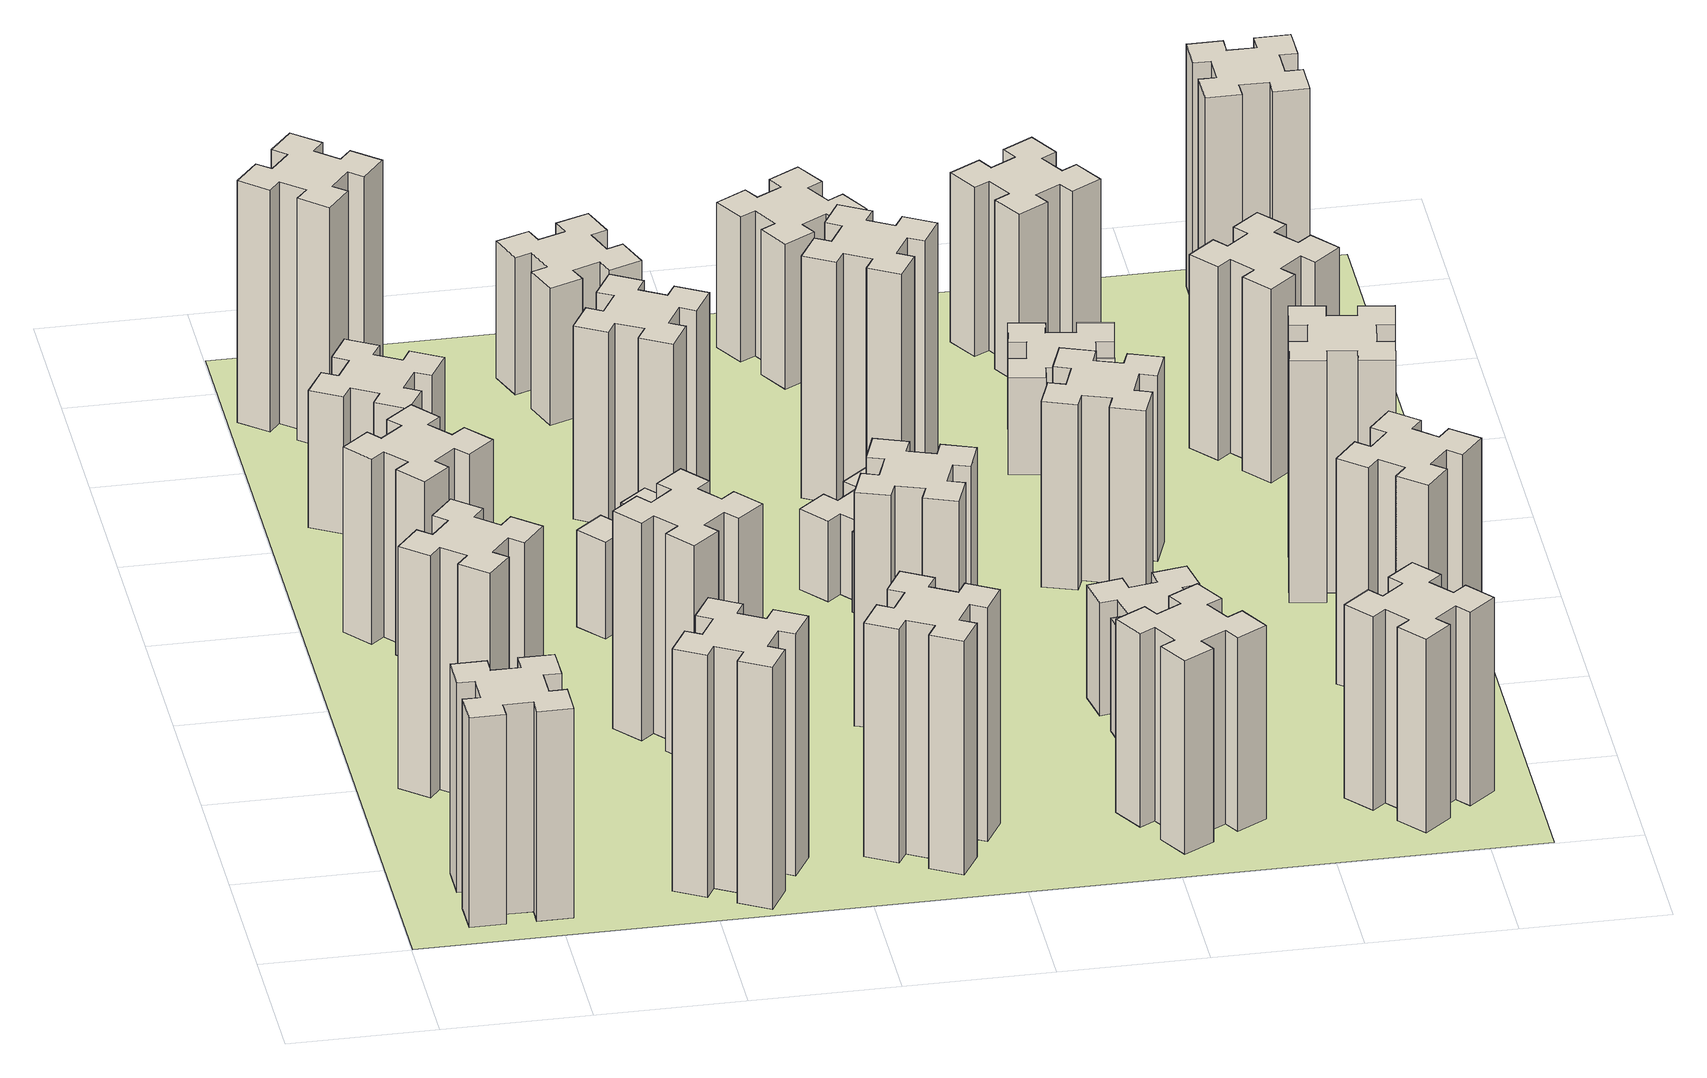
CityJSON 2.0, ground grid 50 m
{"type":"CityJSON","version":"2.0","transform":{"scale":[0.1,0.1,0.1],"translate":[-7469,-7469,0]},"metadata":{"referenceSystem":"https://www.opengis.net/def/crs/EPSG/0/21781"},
"CityObjects":{
"building1":{"type":"Building","attributes":{"class":"1000","function":"1000","usage":"1000","yearOfConstruction":2016,"roofType":"1000","measuredHeight":78,"storeysAboveGround":30,"storeysBelowGround":0},"geometry":[{"type":"Solid","lod":"1","boundaries":[[[[0,1,2,3,4,5,6,7,8,9,10,11,12,13,14,15,16,17,18,19]],[[17,16,20,21]],[[16,15,22,20]],[[15,14,23,22]],[[14,13,24,23]],[[13,12,25,24]],[[12,11,26,25]],[[11,10,27,26]],[[10,9,28,27]],[[9,8,29,28]],[[8,7,30,29]],[[7,6,31,30]],[[6,5,32,31]],[[5,4,33,32]],[[4,3,34,33]],[[3,2,35,34]],[[2,1,36,35]],[[1,0,37,36]],[[0,19,38,37]],[[19,18,39,38]],[[18,17,21,39]],[[24,25,26,27,28,29,30,31,32,33,34,35,36,37,38,39,21,20,22,23]]]]}]},
"building2":{"type":"Building","attributes":{"class":"1000","function":"1000","usage":"1000","yearOfConstruction":2016,"roofType":"1000","measuredHeight":90,"storeysAboveGround":30,"storeysBelowGround":0},"geometry":[{"type":"Solid","lod":"1","boundaries":[[[[40,41,42,43,44,45,46,47,48,49,50,51,52,53,54,55,56,57,58,59]],[[57,56,60,61]],[[56,55,62,60]],[[55,54,63,62]],[[54,53,64,63]],[[53,52,65,64]],[[52,51,66,65]],[[51,50,67,66]],[[50,49,68,67]],[[49,48,69,68]],[[48,47,70,69]],[[47,46,71,70]],[[46,45,72,71]],[[45,44,73,72]],[[44,43,74,73]],[[43,42,75,74]],[[42,41,76,75]],[[41,40,77,76]],[[40,59,78,77]],[[59,58,79,78]],[[58,57,61,79]],[[64,65,66,67,68,69,70,71,72,73,74,75,76,77,78,79,61,60,62,63]]]]}]},
"building3":{"type":"Building","attributes":{"class":"1000","function":"1000","usage":"1000","yearOfConstruction":2016,"roofType":"1000","measuredHeight":69,"storeysAboveGround":30,"storeysBelowGround":0},"geometry":[{"type":"Solid","lod":"1","boundaries":[[[[80,81,82,83,84,85,86,87,88,89,90,91,92,93,94,95,96,97,98,99]],[[97,96,100,101]],[[96,95,102,100]],[[95,94,103,102]],[[94,93,104,103]],[[93,92,105,104]],[[92,91,106,105]],[[91,90,107,106]],[[90,89,108,107]],[[89,88,109,108]],[[88,87,110,109]],[[87,86,111,110]],[[86,85,112,111]],[[85,84,113,112]],[[84,83,114,113]],[[83,82,115,114]],[[82,81,116,115]],[[81,80,117,116]],[[80,99,118,117]],[[99,98,119,118]],[[98,97,101,119]],[[104,105,106,107,108,109,110,111,112,113,114,115,116,117,118,119,101,100,102,103]]]]}]},
"building4":{"type":"Building","attributes":{"class":"1000","function":"1000","usage":"1000","yearOfConstruction":2016,"roofType":"1000","measuredHeight":51,"storeysAboveGround":30,"storeysBelowGround":0},"geometry":[{"type":"Solid","lod":"1","boundaries":[[[[120,121,122,123,124,125,126,127,128,129,130,131,132,133,134,135,136,137,138,139]],[[137,136,140,141]],[[136,135,142,140]],[[135,134,143,142]],[[134,133,144,143]],[[133,132,145,144]],[[132,131,146,145]],[[131,130,147,146]],[[130,129,148,147]],[[129,128,149,148]],[[128,127,150,149]],[[127,126,151,150]],[[126,125,152,151]],[[125,124,153,152]],[[124,123,154,153]],[[123,122,155,154]],[[122,121,156,155]],[[121,120,157,156]],[[120,139,158,157]],[[139,138,159,158]],[[138,137,141,159]],[[144,145,146,147,148,149,150,151,152,153,154,155,156,157,158,159,141,140,142,143]]]]}]},
"building5":{"type":"Building","attributes":{"class":"1000","function":"1000","usage":"1000","yearOfConstruction":2016,"roofType":"1000","measuredHeight":90,"storeysAboveGround":30,"storeysBelowGround":0},"geometry":[{"type":"Solid","lod":"1","boundaries":[[[[160,161,162,163,164,165,166,167,168,169,170,171,172,173,174,175,176,177,178,179]],[[177,176,180,181]],[[176,175,182,180]],[[175,174,183,182]],[[174,173,184,183]],[[173,172,185,184]],[[172,171,186,185]],[[171,170,187,186]],[[170,169,188,187]],[[169,168,189,188]],[[168,167,190,189]],[[167,166,191,190]],[[166,165,192,191]],[[165,164,193,192]],[[164,163,194,193]],[[163,162,195,194]],[[162,161,196,195]],[[161,160,197,196]],[[160,179,198,197]],[[179,178,199,198]],[[178,177,181,199]],[[184,185,186,187,188,189,190,191,192,193,194,195,196,197,198,199,181,180,182,183]]]]}]},
"building6":{"type":"Building","attributes":{"class":"1000","function":"1000","usage":"1000","yearOfConstruction":2016,"roofType":"1000","measuredHeight":90,"storeysAboveGround":30,"storeysBelowGround":0},"geometry":[{"type":"Solid","lod":"1","boundaries":[[[[200,201,202,203,204,205,206,207,208,209,210,211,212,213,214,215,216,217,218,219]],[[217,216,220,221]],[[216,215,222,220]],[[215,214,223,222]],[[214,213,224,223]],[[213,212,225,224]],[[212,211,226,225]],[[211,210,227,226]],[[210,209,228,227]],[[209,208,229,228]],[[208,207,230,229]],[[207,206,231,230]],[[206,205,232,231]],[[205,204,233,232]],[[204,203,234,233]],[[203,202,235,234]],[[202,201,236,235]],[[201,200,237,236]],[[200,219,238,237]],[[219,218,239,238]],[[218,217,221,239]],[[224,225,226,227,228,229,230,231,232,233,234,235,236,237,238,239,221,220,222,223]]]]}]},
"building7":{"type":"Building","attributes":{"class":"1000","function":"1000","usage":"1000","yearOfConstruction":2016,"roofType":"1000","measuredHeight":81,"storeysAboveGround":30,"storeysBelowGround":0},"geometry":[{"type":"Solid","lod":"1","boundaries":[[[[240,241,242,243,244,245,246,247,248,249,250,251,252,253,254,255,256,257,258,259]],[[257,256,260,261]],[[256,255,262,260]],[[255,254,263,262]],[[254,253,264,263]],[[253,252,265,264]],[[252,251,266,265]],[[251,250,267,266]],[[250,249,268,267]],[[249,248,269,268]],[[248,247,270,269]],[[247,246,271,270]],[[246,245,272,271]],[[245,244,273,272]],[[244,243,274,273]],[[243,242,275,274]],[[242,241,276,275]],[[241,240,277,276]],[[240,259,278,277]],[[259,258,279,278]],[[258,257,261,279]],[[264,265,266,267,268,269,270,271,272,273,274,275,276,277,278,279,261,260,262,263]]]]}]},
"building8":{"type":"Building","attributes":{"class":"1000","function":"1000","usage":"1000","yearOfConstruction":2016,"roofType":"1000","measuredHeight":36,"storeysAboveGround":30,"storeysBelowGround":0},"geometry":[{"type":"Solid","lod":"1","boundaries":[[[[280,281,282,283,284,285,286,287,288,289,290,291,292,293,294,295,296,297,298,299]],[[297,296,300,301]],[[296,295,302,300]],[[295,294,303,302]],[[294,293,304,303]],[[293,292,305,304]],[[292,291,306,305]],[[291,290,307,306]],[[290,289,308,307]],[[289,288,309,308]],[[288,287,310,309]],[[287,286,311,310]],[[286,285,312,311]],[[285,284,313,312]],[[284,283,314,313]],[[283,282,315,314]],[[282,281,316,315]],[[281,280,317,316]],[[280,299,318,317]],[[299,298,319,318]],[[298,297,301,319]],[[304,305,306,307,308,309,310,311,312,313,314,315,316,317,318,319,301,300,302,303]]]]}]},
"building9":{"type":"Building","attributes":{"class":"1000","function":"1000","usage":"1000","yearOfConstruction":2016,"roofType":"1000","measuredHeight":87,"storeysAboveGround":30,"storeysBelowGround":0},"geometry":[{"type":"Solid","lod":"1","boundaries":[[[[320,321,322,323,324,325,326,327,328,329,330,331,332,333,334,335,336,337,338,339]],[[337,336,340,341]],[[336,335,342,340]],[[335,334,343,342]],[[334,333,344,343]],[[333,332,345,344]],[[332,331,346,345]],[[331,330,347,346]],[[330,329,348,347]],[[329,328,349,348]],[[328,327,350,349]],[[327,326,351,350]],[[326,325,352,351]],[[325,324,353,352]],[[324,323,354,353]],[[323,322,355,354]],[[322,321,356,355]],[[321,320,357,356]],[[320,339,358,357]],[[339,338,359,358]],[[338,337,341,359]],[[344,345,346,347,348,349,350,351,352,353,354,355,356,357,358,359,341,340,342,343]]]]}]},
"building10":{"type":"Building","attributes":{"class":"1000","function":"1000","usage":"1000","yearOfConstruction":2016,"roofType":"1000","measuredHeight":72,"storeysAboveGround":30,"storeysBelowGround":0},"geometry":[{"type":"Solid","lod":"1","boundaries":[[[[360,361,362,363,364,365,366,367,368,369,370,371,372,373,374,375,376,377,378,379]],[[377,376,380,381]],[[376,375,382,380]],[[375,374,383,382]],[[374,373,384,383]],[[373,372,385,384]],[[372,371,386,385]],[[371,370,387,386]],[[370,369,388,387]],[[369,368,389,388]],[[368,367,390,389]],[[367,366,391,390]],[[366,365,392,391]],[[365,364,393,392]],[[364,363,394,393]],[[363,362,395,394]],[[362,361,396,395]],[[361,360,397,396]],[[360,379,398,397]],[[379,378,399,398]],[[378,377,381,399]],[[384,385,386,387,388,389,390,391,392,393,394,395,396,397,398,399,381,380,382,383]]]]}]},
"building11":{"type":"Building","attributes":{"class":"1000","function":"1000","usage":"1000","yearOfConstruction":2016,"roofType":"1000","measuredHeight":51,"storeysAboveGround":30,"storeysBelowGround":0},"geometry":[{"type":"Solid","lod":"1","boundaries":[[[[400,401,402,403,404,405,406,407,408,409,410,411,412,413,414,415,416,417,418,419]],[[417,416,420,421]],[[416,415,422,420]],[[415,414,423,422]],[[414,413,424,423]],[[413,412,425,424]],[[412,411,426,425]],[[411,410,427,426]],[[410,409,428,427]],[[409,408,429,428]],[[408,407,430,429]],[[407,406,431,430]],[[406,405,432,431]],[[405,404,433,432]],[[404,403,434,433]],[[403,402,435,434]],[[402,401,436,435]],[[401,400,437,436]],[[400,419,438,437]],[[419,418,439,438]],[[418,417,421,439]],[[424,425,426,427,428,429,430,431,432,433,434,435,436,437,438,439,421,420,422,423]]]]}]},
"building12":{"type":"Building","attributes":{"class":"1000","function":"1000","usage":"1000","yearOfConstruction":2016,"roofType":"1000","measuredHeight":87,"storeysAboveGround":30,"storeysBelowGround":0},"geometry":[{"type":"Solid","lod":"1","boundaries":[[[[440,441,442,443,444,445,446,447,448,449,450,451,452,453,454,455,456,457,458,459]],[[457,456,460,461]],[[456,455,462,460]],[[455,454,463,462]],[[454,453,464,463]],[[453,452,465,464]],[[452,451,466,465]],[[451,450,467,466]],[[450,449,468,467]],[[449,448,469,468]],[[448,447,470,469]],[[447,446,471,470]],[[446,445,472,471]],[[445,444,473,472]],[[444,443,474,473]],[[443,442,475,474]],[[442,441,476,475]],[[441,440,477,476]],[[440,459,478,477]],[[459,458,479,478]],[[458,457,461,479]],[[464,465,466,467,468,469,470,471,472,473,474,475,476,477,478,479,461,460,462,463]]]]}]},
"building13":{"type":"Building","attributes":{"class":"1000","function":"1000","usage":"1000","yearOfConstruction":2016,"roofType":"1000","measuredHeight":30,"storeysAboveGround":30,"storeysBelowGround":0},"geometry":[{"type":"Solid","lod":"1","boundaries":[[[[480,481,482,483,484,485,486,487,488,489,490,491,492,493,494,495,496,497,498,499]],[[497,496,500,501]],[[496,495,502,500]],[[495,494,503,502]],[[494,493,504,503]],[[493,492,505,504]],[[492,491,506,505]],[[491,490,507,506]],[[490,489,508,507]],[[489,488,509,508]],[[488,487,510,509]],[[487,486,511,510]],[[486,485,512,511]],[[485,484,513,512]],[[484,483,514,513]],[[483,482,515,514]],[[482,481,516,515]],[[481,480,517,516]],[[480,499,518,517]],[[499,498,519,518]],[[498,497,501,519]],[[504,505,506,507,508,509,510,511,512,513,514,515,516,517,518,519,501,500,502,503]]]]}]},
"building14":{"type":"Building","attributes":{"class":"1000","function":"1000","usage":"1000","yearOfConstruction":2016,"roofType":"1000","measuredHeight":72,"storeysAboveGround":30,"storeysBelowGround":0},"geometry":[{"type":"Solid","lod":"1","boundaries":[[[[520,521,522,523,524,525,526,527,528,529,530,531,532,533,534,535,536,537,538,539]],[[537,536,540,541]],[[536,535,542,540]],[[535,534,543,542]],[[534,533,544,543]],[[533,532,545,544]],[[532,531,546,545]],[[531,530,547,546]],[[530,529,548,547]],[[529,528,549,548]],[[528,527,550,549]],[[527,526,551,550]],[[526,525,552,551]],[[525,524,553,552]],[[524,523,554,553]],[[523,522,555,554]],[[522,521,556,555]],[[521,520,557,556]],[[520,539,558,557]],[[539,538,559,558]],[[538,537,541,559]],[[544,545,546,547,548,549,550,551,552,553,554,555,556,557,558,559,541,540,542,543]]]]}]},
"building15":{"type":"Building","attributes":{"class":"1000","function":"1000","usage":"1000","yearOfConstruction":2016,"roofType":"1000","measuredHeight":90,"storeysAboveGround":30,"storeysBelowGround":0},"geometry":[{"type":"Solid","lod":"1","boundaries":[[[[560,561,562,563,564,565,566,567,568,569,570,571,572,573,574,575,576,577,578,579]],[[577,576,580,581]],[[576,575,582,580]],[[575,574,583,582]],[[574,573,584,583]],[[573,572,585,584]],[[572,571,586,585]],[[571,570,587,586]],[[570,569,588,587]],[[569,568,589,588]],[[568,567,590,589]],[[567,566,591,590]],[[566,565,592,591]],[[565,564,593,592]],[[564,563,594,593]],[[563,562,595,594]],[[562,561,596,595]],[[561,560,597,596]],[[560,579,598,597]],[[579,578,599,598]],[[578,577,581,599]],[[584,585,586,587,588,589,590,591,592,593,594,595,596,597,598,599,581,580,582,583]]]]}]},
"building16":{"type":"Building","attributes":{"class":"1000","function":"1000","usage":"1000","yearOfConstruction":2016,"roofType":"1000","measuredHeight":54,"storeysAboveGround":30,"storeysBelowGround":0},"geometry":[{"type":"Solid","lod":"1","boundaries":[[[[600,601,602,603,604,605,606,607,608,609,610,611,612,613,614,615,616,617,618,619]],[[617,616,620,621]],[[616,615,622,620]],[[615,614,623,622]],[[614,613,624,623]],[[613,612,625,624]],[[612,611,626,625]],[[611,610,627,626]],[[610,609,628,627]],[[609,608,629,628]],[[608,607,630,629]],[[607,606,631,630]],[[606,605,632,631]],[[605,604,633,632]],[[604,603,634,633]],[[603,602,635,634]],[[602,601,636,635]],[[601,600,637,636]],[[600,619,638,637]],[[619,618,639,638]],[[618,617,621,639]],[[624,625,626,627,628,629,630,631,632,633,634,635,636,637,638,639,621,620,622,623]]]]}]},
"building17":{"type":"Building","attributes":{"class":"1000","function":"1000","usage":"1000","yearOfConstruction":2016,"roofType":"1000","measuredHeight":42,"storeysAboveGround":30,"storeysBelowGround":0},"geometry":[{"type":"Solid","lod":"1","boundaries":[[[[640,641,642,643,644,645,646,647,648,649,650,651,652,653,654,655,656,657,658,659]],[[657,656,660,661]],[[656,655,662,660]],[[655,654,663,662]],[[654,653,664,663]],[[653,652,665,664]],[[652,651,666,665]],[[651,650,667,666]],[[650,649,668,667]],[[649,648,669,668]],[[648,647,670,669]],[[647,646,671,670]],[[646,645,672,671]],[[645,644,673,672]],[[644,643,674,673]],[[643,642,675,674]],[[642,641,676,675]],[[641,640,677,676]],[[640,659,678,677]],[[659,658,679,678]],[[658,657,661,679]],[[664,665,666,667,668,669,670,671,672,673,674,675,676,677,678,679,661,660,662,663]]]]}]},
"building18":{"type":"Building","attributes":{"class":"1000","function":"1000","usage":"1000","yearOfConstruction":2016,"roofType":"1000","measuredHeight":69,"storeysAboveGround":30,"storeysBelowGround":0},"geometry":[{"type":"Solid","lod":"1","boundaries":[[[[680,681,682,683,684,685,686,687,688,689,690,691,692,693,694,695,696,697,698,699]],[[697,696,700,701]],[[696,695,702,700]],[[695,694,703,702]],[[694,693,704,703]],[[693,692,705,704]],[[692,691,706,705]],[[691,690,707,706]],[[690,689,708,707]],[[689,688,709,708]],[[688,687,710,709]],[[687,686,711,710]],[[686,685,712,711]],[[685,684,713,712]],[[684,683,714,713]],[[683,682,715,714]],[[682,681,716,715]],[[681,680,717,716]],[[680,699,718,717]],[[699,698,719,718]],[[698,697,701,719]],[[704,705,706,707,708,709,710,711,712,713,714,715,716,717,718,719,701,700,702,703]]]]}]},
"building19":{"type":"Building","attributes":{"class":"1000","function":"1000","usage":"1000","yearOfConstruction":2016,"roofType":"1000","measuredHeight":36,"storeysAboveGround":30,"storeysBelowGround":0},"geometry":[{"type":"Solid","lod":"1","boundaries":[[[[720,721,722,723,724,725,726,727,728,729,730,731,732,733,734,735,736,737,738,739]],[[737,736,740,741]],[[736,735,742,740]],[[735,734,743,742]],[[734,733,744,743]],[[733,732,745,744]],[[732,731,746,745]],[[731,730,747,746]],[[730,729,748,747]],[[729,728,749,748]],[[728,727,750,749]],[[727,726,751,750]],[[726,725,752,751]],[[725,724,753,752]],[[724,723,754,753]],[[723,722,755,754]],[[722,721,756,755]],[[721,720,757,756]],[[720,739,758,757]],[[739,738,759,758]],[[738,737,741,759]],[[744,745,746,747,748,749,750,751,752,753,754,755,756,757,758,759,741,740,742,743]]]]}]},
"building20":{"type":"Building","attributes":{"class":"1000","function":"1000","usage":"1000","yearOfConstruction":2016,"roofType":"1000","measuredHeight":72,"storeysAboveGround":30,"storeysBelowGround":0},"geometry":[{"type":"Solid","lod":"1","boundaries":[[[[760,761,762,763,764,765,766,767,768,769,770,771,772,773,774,775,776,777,778,779]],[[777,776,780,781]],[[776,775,782,780]],[[775,774,783,782]],[[774,773,784,783]],[[773,772,785,784]],[[772,771,786,785]],[[771,770,787,786]],[[770,769,788,787]],[[769,768,789,788]],[[768,767,790,789]],[[767,766,791,790]],[[766,765,792,791]],[[765,764,793,792]],[[764,763,794,793]],[[763,762,795,794]],[[762,761,796,795]],[[761,760,797,796]],[[760,779,798,797]],[[779,778,799,798]],[[778,777,781,799]],[[784,785,786,787,788,789,790,791,792,793,794,795,796,797,798,799,781,780,782,783]]]]}]},
"building21":{"type":"Building","attributes":{"class":"1000","function":"1000","usage":"1000","yearOfConstruction":2016,"roofType":"1000","measuredHeight":63,"storeysAboveGround":30,"storeysBelowGround":0},"geometry":[{"type":"Solid","lod":"1","boundaries":[[[[800,801,802,803,804,805,806,807,808,809,810,811,812,813,814,815,816,817,818,819]],[[817,816,820,821]],[[816,815,822,820]],[[815,814,823,822]],[[814,813,824,823]],[[813,812,825,824]],[[812,811,826,825]],[[811,810,827,826]],[[810,809,828,827]],[[809,808,829,828]],[[808,807,830,829]],[[807,806,831,830]],[[806,805,832,831]],[[805,804,833,832]],[[804,803,834,833]],[[803,802,835,834]],[[802,801,836,835]],[[801,800,837,836]],[[800,819,838,837]],[[819,818,839,838]],[[818,817,821,839]],[[824,825,826,827,828,829,830,831,832,833,834,835,836,837,838,839,821,820,822,823]]]]}]},
"building22":{"type":"Building","attributes":{"class":"1000","function":"1000","usage":"1000","yearOfConstruction":2016,"roofType":"1000","measuredHeight":84,"storeysAboveGround":30,"storeysBelowGround":0},"geometry":[{"type":"Solid","lod":"1","boundaries":[[[[840,841,842,843,844,845,846,847,848,849,850,851,852,853,854,855,856,857,858,859]],[[857,856,860,861]],[[856,855,862,860]],[[855,854,863,862]],[[854,853,864,863]],[[853,852,865,864]],[[852,851,866,865]],[[851,850,867,866]],[[850,849,868,867]],[[849,848,869,868]],[[848,847,870,869]],[[847,846,871,870]],[[846,845,872,871]],[[845,844,873,872]],[[844,843,874,873]],[[843,842,875,874]],[[842,841,876,875]],[[841,840,877,876]],[[840,859,878,877]],[[859,858,879,878]],[[858,857,861,879]],[[864,865,866,867,868,869,870,871,872,873,874,875,876,877,878,879,861,860,862,863]]]]}]},
"building23":{"type":"Building","attributes":{"class":"1000","function":"1000","usage":"1000","yearOfConstruction":2016,"roofType":"1000","measuredHeight":90,"storeysAboveGround":30,"storeysBelowGround":0},"geometry":[{"type":"Solid","lod":"1","boundaries":[[[[880,881,882,883,884,885,886,887,888,889,890,891,892,893,894,895,896,897,898,899]],[[897,896,900,901]],[[896,895,902,900]],[[895,894,903,902]],[[894,893,904,903]],[[893,892,905,904]],[[892,891,906,905]],[[891,890,907,906]],[[890,889,908,907]],[[889,888,909,908]],[[888,887,910,909]],[[887,886,911,910]],[[886,885,912,911]],[[885,884,913,912]],[[884,883,914,913]],[[883,882,915,914]],[[882,881,916,915]],[[881,880,917,916]],[[880,899,918,917]],[[899,898,919,918]],[[898,897,901,919]],[[904,905,906,907,908,909,910,911,912,913,914,915,916,917,918,919,901,900,902,903]]]]}]},
"building24":{"type":"Building","attributes":{"class":"1000","function":"1000","usage":"1000","yearOfConstruction":2016,"roofType":"1000","measuredHeight":72,"storeysAboveGround":30,"storeysBelowGround":0},"geometry":[{"type":"Solid","lod":"1","boundaries":[[[[920,921,922,923,924,925,926,927,928,929,930,931,932,933,934,935,936,937,938,939]],[[937,936,940,941]],[[936,935,942,940]],[[935,934,943,942]],[[934,933,944,943]],[[933,932,945,944]],[[932,931,946,945]],[[931,930,947,946]],[[930,929,948,947]],[[929,928,949,948]],[[928,927,950,949]],[[927,926,951,950]],[[926,925,952,951]],[[925,924,953,952]],[[924,923,954,953]],[[923,922,955,954]],[[922,921,956,955]],[[921,920,957,956]],[[920,939,958,957]],[[939,938,959,958]],[[938,937,941,959]],[[944,945,946,947,948,949,950,951,952,953,954,955,956,957,958,959,941,940,942,943]]]]}]},
"building25":{"type":"Building","attributes":{"class":"1000","function":"1000","usage":"1000","yearOfConstruction":2016,"roofType":"1000","measuredHeight":90,"storeysAboveGround":30,"storeysBelowGround":0},"geometry":[{"type":"Solid","lod":"1","boundaries":[[[[960,961,962,963,964,965,966,967,968,969,970,971,972,973,974,975,976,977,978,979]],[[977,976,980,981]],[[976,975,982,980]],[[975,974,983,982]],[[974,973,984,983]],[[973,972,985,984]],[[972,971,986,985]],[[971,970,987,986]],[[970,969,988,987]],[[969,968,989,988]],[[968,967,990,989]],[[967,966,991,990]],[[966,965,992,991]],[[965,964,993,992]],[[964,963,994,993]],[[963,962,995,994]],[[962,961,996,995]],[[961,960,997,996]],[[960,979,998,997]],[[979,978,999,998]],[[978,977,981,999]],[[984,985,986,987,988,989,990,991,992,993,994,995,996,997,998,999,981,980,982,983]]]]}]},
"landuse1":{"type":"LandUse","attributes":{"name":"plot1","function":"1010"},"geometry":[{"type":"MultiSurface","lod":"1","boundaries":[[[1000,1001,1002,1003]]]}]}
},
"vertices":[
[265,325,0],[265,225,0],[205,225,0],[205,105,0],[325,105,0],[325,165,0],[425,165,0],[425,105,0],[545,105,0],[545,225,0],[485,225,0],[485,325,0],[545,325,0],[545,445,0],[425,445,0],[425,385,0],[325,385,0],[325,445,0],[205,445,0],[205,325,0],[325,385,780],[325,445,780],[425,385,780],[425,445,780],[545,445,780],[545,325,780],[485,325,780],[485,225,780],[545,225,780],[545,105,780],[425,105,780],[425,165,780],[325,165,780],[325,105,780],[205,105,780],[205,225,780],[265,225,780],[265,325,780],[205,325,780],[205,445,780],
[484,1067,0],[408,1132,0],[446,1178,0],[354,1255,0],[277,1163,0],[323,1124,0],[259,1048,0],[213,1086,0],[136,994,0],[228,917,0],[266,963,0],[343,899,0],[304,853,0],[396,776,0],[473,868,0],[427,906,0],[492,983,0],[538,944,0],[615,1036,0],[523,1113,0],[492,983,900],[538,944,900],[427,906,900],[473,868,900],[396,776,900],[304,853,900],[343,899,900],[266,963,900],[228,917,900],[136,994,900],[213,1086,900],[259,1048,900],[323,1124,900],[277,1163,900],[354,1255,900],[446,1178,900],[408,1132,900],[484,1067,900],[523,1113,900],[615,1036,900],
[492,1988,0],[427,2064,0],[473,2103,0],[396,2195,0],[304,2118,0],[343,2072,0],[266,2007,0],[228,2053,0],[136,1976,0],[213,1884,0],[259,1923,0],[323,1846,0],[277,1808,0],[354,1716,0],[446,1793,0],[408,1839,0],[484,1903,0],[523,1857,0],[615,1934,0],[538,2026,0],[484,1903,690],[523,1857,690],[408,1839,690],[446,1793,690],[354,1716,690],[277,1808,690],[323,1846,690],[259,1923,690],[213,1884,690],[136,1976,690],[228,2053,690],[266,2007,690],[343,2072,690],[304,2118,690],[396,2195,690],[473,2103,690],[427,2064,690],[492,1988,690],[538,2026,690],[615,1934,690],
[446,2597,0],[496,2684,0],[548,2654,0],[608,2758,0],[504,2818,0],[474,2766,0],[387,2816,0],[417,2868,0],[313,2928,0],[253,2824,0],[305,2794,0],[255,2707,0],[203,2737,0],[143,2633,0],[247,2573,0],[277,2625,0],[364,2575,0],[334,2523,0],[438,2463,0],[498,2567,0],[364,2575,510],[334,2523,510],[277,2625,510],[247,2573,510],[143,2633,510],[203,2737,510],[255,2707,510],[305,2794,510],[253,2824,510],[313,2928,510],[417,2868,510],[387,2816,510],[474,2766,510],[504,2818,510],[608,2758,510],[548,2654,510],[496,2684,510],[446,2597,510],[498,2567,510],[438,2463,510],
[1214,346,0],[1127,396,0],[1157,448,0],[1053,508,0],[993,404,0],[1045,374,0],[995,287,0],[943,317,0],[883,213,0],[987,153,0],[1017,205,0],[1104,155,0],[1074,103,0],[1178,43,0],[1238,147,0],[1186,177,0],[1236,264,0],[1288,234,0],[1348,338,0],[1244,398,0],[1236,264,900],[1288,234,900],[1186,177,900],[1238,147,900],[1178,43,900],[1074,103,900],[1104,155,900],[1017,205,900],[987,153,900],[883,213,900],[943,317,900],[995,287,900],[1045,374,900],[993,404,900],[1053,508,900],[1157,448,900],[1127,396,900],[1214,346,900],[1244,398,900],[1348,338,900],
[384,3387,0],[308,3452,0],[346,3498,0],[254,3575,0],[177,3483,0],[223,3444,0],[159,3368,0],[113,3406,0],[36,3314,0],[128,3237,0],[166,3283,0],[243,3219,0],[204,3173,0],[296,3096,0],[373,3188,0],[327,3226,0],[392,3303,0],[438,3264,0],[515,3356,0],[423,3433,0],[392,3303,900],[438,3264,900],[327,3226,900],[373,3188,900],[296,3096,900],[204,3173,900],[243,3219,900],[166,3283,900],[128,3237,900],[36,3314,900],[113,3406,900],[159,3368,900],[223,3444,900],[177,3483,900],[254,3575,900],[346,3498,900],[308,3452,900],[384,3387,900],[423,3433,900],[515,3356,900],
[1083,1332,0],[1006,1267,0],[968,1313,0],[876,1236,0],[953,1144,0],[999,1183,0],[1063,1106,0],[1017,1068,0],[1094,976,0],[1186,1053,0],[1148,1099,0],[1224,1163,0],[1263,1117,0],[1355,1194,0],[1278,1286,0],[1232,1248,0],[1167,1324,0],[1213,1363,0],[1136,1455,0],[1044,1378,0],[1167,1324,810],[1213,1363,810],[1232,1248,810],[1278,1286,810],[1355,1194,810],[1263,1117,810],[1224,1163,810],[1148,1099,810],[1186,1053,810],[1094,976,810],[1017,1068,810],[1063,1106,810],[999,1183,810],[953,1144,810],[876,1236,810],[968,1313,810],[1006,1267,810],[1083,1332,810],[1044,1378,810],[1136,1455,810],
[1083,1972,0],[1006,1907,0],[968,1953,0],[876,1876,0],[953,1784,0],[999,1823,0],[1063,1746,0],[1017,1708,0],[1094,1616,0],[1186,1693,0],[1148,1739,0],[1224,1803,0],[1263,1757,0],[1355,1834,0],[1278,1926,0],[1232,1888,0],[1167,1964,0],[1213,2003,0],[1136,2095,0],[1044,2018,0],[1167,1964,360],[1213,2003,360],[1232,1888,360],[1278,1926,360],[1355,1834,360],[1263,1757,360],[1224,1803,360],[1148,1739,360],[1186,1693,360],[1094,1616,360],[1017,1708,360],[1063,1746,360],[999,1823,360],[953,1784,360],[876,1876,360],[968,1953,360],[1006,1907,360],[1083,1972,360],[1044,2018,360],[1136,2095,360],
[1657,305,0],[1744,255,0],[1714,203,0],[1818,143,0],[1878,247,0],[1826,277,0],[1876,364,0],[1928,334,0],[1988,438,0],[1884,498,0],[1854,446,0],[1767,496,0],[1797,548,0],[1693,608,0],[1633,504,0],[1685,474,0],[1635,387,0],[1583,417,0],[1523,313,0],[1627,253,0],[1635,387,870],[1583,417,870],[1685,474,870],[1633,504,870],[1693,608,870],[1797,548,870],[1767,496,870],[1854,446,870],[1884,498,870],[1988,438,870],[1928,334,870],[1876,364,870],[1826,277,870],[1878,247,870],[1818,143,870],[1714,203,870],[1744,255,870],[1657,305,870],[1627,253,870],[1523,313,870],
[1314,2666,0],[1227,2716,0],[1257,2768,0],[1153,2828,0],[1093,2724,0],[1145,2694,0],[1095,2607,0],[1043,2637,0],[983,2533,0],[1087,2473,0],[1117,2525,0],[1204,2475,0],[1174,2423,0],[1278,2363,0],[1338,2467,0],[1286,2497,0],[1336,2584,0],[1388,2554,0],[1448,2658,0],[1344,2718,0],[1336,2584,720],[1388,2554,720],[1286,2497,720],[1338,2467,720],[1278,2363,720],[1174,2423,720],[1204,2475,720],[1117,2525,720],[1087,2473,720],[983,2533,720],[1043,2637,720],[1095,2607,720],[1145,2694,720],[1093,2724,720],[1153,2828,720],[1257,2768,720],[1227,2716,720],[1314,2666,720],[1344,2718,720],[1448,2658,720],
[1125,3456,0],[1031,3422,0],[1010,3478,0],[897,3437,0],[939,3324,0],[995,3345,0],[1029,3251,0],[973,3230,0],[1014,3117,0],[1127,3159,0],[1106,3215,0],[1200,3249,0],[1220,3193,0],[1333,3234,0],[1292,3347,0],[1236,3326,0],[1202,3420,0],[1258,3440,0],[1217,3553,0],[1104,3512,0],[1202,3420,510],[1258,3440,510],[1236,3326,510],[1292,3347,510],[1333,3234,510],[1220,3193,510],[1200,3249,510],[1106,3215,510],[1127,3159,510],[1014,3117,510],[973,3230,510],[1029,3251,510],[995,3345,510],[939,3324,510],[897,3437,510],[1010,3478,510],[1031,3422,510],[1125,3456,510],[1104,3512,510],[1217,3553,510],
[1769,1300,0],[1735,1206,0],[1679,1227,0],[1637,1114,0],[1750,1073,0],[1771,1129,0],[1865,1095,0],[1844,1039,0],[1957,997,0],[1998,1110,0],[1942,1131,0],[1976,1225,0],[2032,1204,0],[2073,1317,0],[1960,1358,0],[1940,1302,0],[1846,1336,0],[1867,1392,0],[1754,1433,0],[1713,1320,0],[1846,1336,870],[1867,1392,870],[1940,1302,870],[1960,1358,870],[2073,1317,870],[2032,1204,870],[1976,1225,870],[1942,1131,870],[1998,1110,870],[1957,997,870],[1844,1039,870],[1865,1095,870],[1771,1129,870],[1750,1073,870],[1637,1114,870],[1679,1227,870],[1735,1206,870],[1769,1300,870],[1713,1320,870],[1754,1433,870],
[1972,1988,0],[1907,2064,0],[1953,2103,0],[1876,2195,0],[1784,2118,0],[1823,2072,0],[1746,2007,0],[1708,2053,0],[1616,1976,0],[1693,1884,0],[1739,1923,0],[1803,1846,0],[1757,1808,0],[1834,1716,0],[1926,1793,0],[1888,1839,0],[1964,1903,0],[2003,1857,0],[2095,1934,0],[2018,2026,0],[1964,1903,300],[2003,1857,300],[1888,1839,300],[1926,1793,300],[1834,1716,300],[1757,1808,300],[1803,1846,300],[1739,1923,300],[1693,1884,300],[1616,1976,300],[1708,2053,300],[1746,2007,300],[1823,2072,300],[1784,2118,300],[1876,2195,300],[1953,2103,300],[1907,2064,300],[1972,1988,300],[2018,2026,300],[2095,1934,300],
[2475,364,0],[2525,277,0],[2473,247,0],[2533,143,0],[2637,203,0],[2607,255,0],[2694,305,0],[2724,253,0],[2828,313,0],[2768,417,0],[2716,387,0],[2666,474,0],[2718,504,0],[2658,608,0],[2554,548,0],[2584,496,0],[2497,446,0],[2467,498,0],[2363,438,0],[2423,334,0],[2497,446,720],[2467,498,720],[2584,496,720],[2554,548,720],[2658,608,720],[2718,504,720],[2666,474,720],[2716,387,720],[2768,417,720],[2828,313,720],[2724,253,720],[2694,305,720],[2607,255,720],[2637,203,720],[2533,143,720],[2473,247,720],[2525,277,720],[2475,364,720],[2423,334,720],[2363,438,720],
[2026,2497,0],[2076,2584,0],[2128,2554,0],[2188,2658,0],[2084,2718,0],[2054,2666,0],[1967,2716,0],[1997,2768,0],[1893,2828,0],[1833,2724,0],[1885,2694,0],[1835,2607,0],[1783,2637,0],[1723,2533,0],[1827,2473,0],[1857,2525,0],[1944,2475,0],[1914,2423,0],[2018,2363,0],[2078,2467,0],[1944,2475,900],[1914,2423,900],[1857,2525,900],[1827,2473,900],[1723,2533,900],[1783,2637,900],[1835,2607,900],[1885,2694,900],[1833,2724,900],[1893,2828,900],[1997,2768,900],[1967,2716,900],[2054,2666,900],[2084,2718,900],[2188,2658,900],[2128,2554,900],[2076,2584,900],[2026,2497,900],[2078,2467,900],[2018,2363,900],
[1844,3556,0],[1757,3506,0],[1727,3558,0],[1623,3498,0],[1683,3394,0],[1735,3424,0],[1785,3337,0],[1733,3307,0],[1793,3203,0],[1897,3263,0],[1867,3315,0],[1954,3365,0],[1984,3313,0],[2088,3373,0],[2028,3477,0],[1976,3447,0],[1926,3534,0],[1978,3564,0],[1918,3668,0],[1814,3608,0],[1926,3534,540],[1978,3564,540],[1976,3447,540],[2028,3477,540],[2088,3373,540],[1984,3313,540],[1954,3365,540],[1867,3315,540],[1897,3263,540],[1793,3203,540],[1733,3307,540],[1785,3337,540],[1735,3424,540],[1683,3394,540],[1623,3498,540],[1727,3558,540],[1757,3506,540],[1844,3556,540],[1814,3608,540],[1918,3668,540],
[2625,1132,0],[2527,1115,0],[2517,1174,0],[2398,1153,0],[2419,1035,0],[2478,1045,0],[2496,947,0],[2437,937,0],[2457,818,0],[2576,839,0],[2565,898,0],[2664,916,0],[2674,857,0],[2792,877,0],[2771,996,0],[2712,985,0],[2695,1084,0],[2754,1094,0],[2733,1212,0],[2615,1191,0],[2695,1084,420],[2754,1094,420],[2712,985,420],[2771,996,420],[2792,877,420],[2674,857,420],[2664,916,420],[2565,898,420],[2576,839,420],[2457,818,420],[2437,937,420],[2496,947,420],[2478,1045,420],[2419,1035,420],[2398,1153,420],[2517,1174,420],[2527,1115,420],[2625,1132,420],[2615,1191,420],[2733,1212,420],
[2682,1871,0],[2716,1965,0],[2772,1944,0],[2813,2057,0],[2700,2098,0],[2680,2042,0],[2586,2076,0],[2607,2132,0],[2494,2173,0],[2453,2060,0],[2509,2040,0],[2475,1946,0],[2419,1967,0],[2377,1854,0],[2490,1813,0],[2511,1869,0],[2605,1835,0],[2584,1779,0],[2697,1737,0],[2738,1850,0],[2605,1835,690],[2584,1779,690],[2511,1869,690],[2490,1813,690],[2377,1854,690],[2419,1967,690],[2475,1946,690],[2509,2040,690],[2453,2060,690],[2494,2173,690],[2607,2132,690],[2586,2076,690],[2680,2042,690],[2700,2098,690],[2813,2057,690],[2772,1944,690],[2716,1965,690],[2682,1871,690],[2738,1850,690],[2697,1737,690],
[2664,2795,0],[2565,2812,0],[2576,2871,0],[2457,2892,0],[2437,2774,0],[2496,2764,0],[2478,2665,0],[2419,2676,0],[2398,2557,0],[2517,2537,0],[2527,2596,0],[2625,2578,0],[2615,2519,0],[2733,2498,0],[2754,2617,0],[2695,2627,0],[2712,2725,0],[2771,2715,0],[2792,2833,0],[2674,2854,0],[2712,2725,360],[2771,2715,360],[2695,2627,360],[2754,2617,360],[2733,2498,360],[2615,2519,360],[2625,2578,360],[2527,2596,360],[2517,2537,360],[2398,2557,360],[2419,2676,360],[2478,2665,360],[2496,2764,360],[2437,2774,360],[2457,2892,360],[2576,2871,360],[2565,2812,360],[2664,2795,360],[2674,2854,360],[2792,2833,360],
[3368,259,0],[3444,323,0],[3483,277,0],[3575,354,0],[3498,446,0],[3452,408,0],[3387,484,0],[3433,523,0],[3356,615,0],[3264,538,0],[3303,492,0],[3226,427,0],[3188,473,0],[3096,396,0],[3173,304,0],[3219,343,0],[3283,266,0],[3237,228,0],[3314,136,0],[3406,213,0],[3283,266,720],[3237,228,720],[3219,343,720],[3173,304,720],[3096,396,720],[3188,473,720],[3226,427,720],[3303,492,720],[3264,538,720],[3356,615,720],[3433,523,720],[3387,484,720],[3452,408,720],[3498,446,720],[3575,354,720],[3483,277,720],[3444,323,720],[3368,259,720],[3406,213,720],[3314,136,720],
[2716,3347,0],[2666,3434,0],[2718,3464,0],[2658,3568,0],[2554,3508,0],[2584,3456,0],[2497,3406,0],[2467,3458,0],[2363,3398,0],[2423,3294,0],[2475,3324,0],[2525,3237,0],[2473,3207,0],[2533,3103,0],[2637,3163,0],[2607,3215,0],[2694,3265,0],[2724,3213,0],[2828,3273,0],[2768,3377,0],[2694,3265,630],[2724,3213,630],[2607,3215,630],[2637,3163,630],[2533,3103,630],[2473,3207,630],[2525,3237,630],[2475,3324,630],[2423,3294,630],[2363,3398,630],[2467,3458,630],[2497,3406,630],[2584,3456,630],[2554,3508,630],[2658,3568,630],[2718,3464,630],[2666,3434,630],[2716,3347,630],[2768,3377,630],[2828,3273,630],
[3487,1006,0],[3552,1083,0],[3598,1044,0],[3675,1136,0],[3583,1213,0],[3544,1167,0],[3468,1232,0],[3506,1278,0],[3414,1355,0],[3337,1263,0],[3383,1224,0],[3319,1148,0],[3273,1186,0],[3196,1094,0],[3288,1017,0],[3326,1063,0],[3403,999,0],[3364,953,0],[3456,876,0],[3533,968,0],[3403,999,840],[3364,953,840],[3326,1063,840],[3288,1017,840],[3196,1094,840],[3273,1186,840],[3319,1148,840],[3383,1224,840],[3337,1263,840],[3414,1355,840],[3506,1278,840],[3468,1232,840],[3544,1167,840],[3583,1213,840],[3675,1136,840],[3598,1044,840],[3552,1083,840],[3487,1006,840],[3533,968,840],[3456,876,840],
[3267,1656,0],[3365,1638,0],[3355,1579,0],[3473,1558,0],[3494,1677,0],[3435,1687,0],[3452,1785,0],[3511,1775,0],[3532,1893,0],[3414,1914,0],[3404,1855,0],[3305,1872,0],[3316,1931,0],[3197,1952,0],[3177,1834,0],[3236,1824,0],[3218,1725,0],[3159,1736,0],[3138,1617,0],[3257,1597,0],[3218,1725,900],[3159,1736,900],[3236,1824,900],[3177,1834,900],[3197,1952,900],[3316,1931,900],[3305,1872,900],[3404,1855,900],[3414,1914,900],[3532,1893,900],[3511,1775,900],[3452,1785,900],[3435,1687,900],[3494,1677,900],[3473,1558,900],[3355,1579,900],[3365,1638,900],[3267,1656,900],[3257,1597,900],[3138,1617,900],
[3119,2563,0],[3183,2486,0],[3137,2448,0],[3214,2356,0],[3306,2433,0],[3268,2479,0],[3344,2543,0],[3383,2497,0],[3475,2574,0],[3398,2666,0],[3352,2628,0],[3287,2704,0],[3333,2743,0],[3256,2835,0],[3164,2758,0],[3203,2712,0],[3126,2647,0],[3088,2693,0],[2996,2616,0],[3073,2524,0],[3126,2647,720],[3088,2693,720],[3203,2712,720],[3164,2758,720],[3256,2835,720],[3333,2743,720],[3287,2704,720],[3352,2628,720],[3398,2666,720],[3475,2574,720],[3383,2497,720],[3344,2543,720],[3268,2479,720],[3306,2433,720],[3214,2356,720],[3137,2448,720],[3183,2486,720],[3119,2563,720],[3073,2524,720],[2996,2616,720],
[3285,3325,0],[3385,3325,0],[3385,3265,0],[3505,3265,0],[3505,3385,0],[3445,3385,0],[3445,3485,0],[3505,3485,0],[3505,3605,0],[3385,3605,0],[3385,3545,0],[3285,3545,0],[3285,3605,0],[3165,3605,0],[3165,3485,0],[3225,3485,0],[3225,3385,0],[3165,3385,0],[3165,3265,0],[3285,3265,0],[3225,3385,900],[3165,3385,900],[3225,3485,900],[3165,3485,900],[3165,3605,900],[3285,3605,900],[3285,3545,900],[3385,3545,900],[3385,3605,900],[3505,3605,900],[3505,3485,900],[3445,3485,900],[3445,3385,900],[3505,3385,900],[3505,3265,900],[3385,3265,900],[3385,3325,900],[3285,3325,900],[3285,3265,900],[3165,3265,900],
[5,3705,0],[3705,3705,0],[3705,5,0],[5,5,0]
]}
